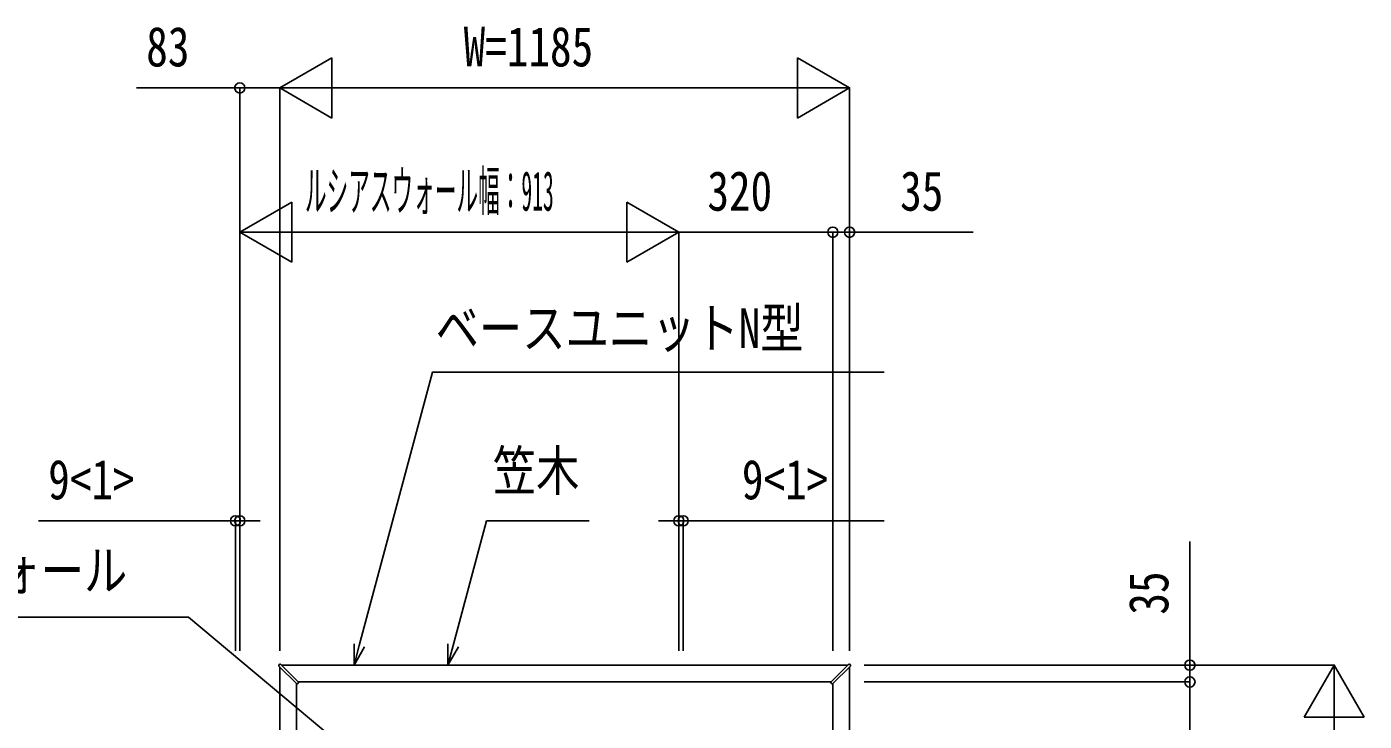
# Model space of a CAD drawing. Units: millimetres, scale not verified. Extents: x -10512 to 10513, y -7425 to 7425.
# Drawn here: x -4919 to -2138, y 143 to 1587 of the extents above; entities that cross this region are included whole.
import ezdxf
from ezdxf.enums import TextEntityAlignment as Align

# ---------------------------------------------------------------- set-up
doc = ezdxf.new("R2010")
doc.units = ezdxf.units.MM
doc.header["$LTSCALE"] = 40
for name, color, linetype in [('0-3_YKK_13', 4, 'Continuous'), ('0-4_YKK_A1', 4, 'Continuous'), ('0-5_YKK_D', 6, 'Continuous')]:
    doc.layers.add(name, color=color, linetype=linetype)
doc.styles.add('ＭＳ ゴシック', font='')
doc.styles.get('ＭＳ ゴシック').set_extended_font_data('MS Gothic')

msp = doc.modelspace()

# ---------------------------------------------------------------- linework, layer by layer
at = {"layer": '0-3_YKK_13'}
for p, q in [((-4394.77, 258.51), (-4394.77, 258.84)), ((-4394.6, 258.13), (-4394.62, 258.16)), ((-4357.21, 220.74), (-4394.6, 258.13)), ((-4391.44, 261.84), (-4391.77, 261.84)), ((-4391.06, 261.67), (-4391.09, 261.69)), ((-4353.67, 224.28), (-4391.06, 261.67)), ((-3246.99, 224.28), (-3209.6, 261.67)), ((-3243.45, 220.74), (-3206.06, 258.13)), ((-3209.6, 261.67), (-3209.57, 261.69)), ((-3209.22, 261.84), (-3208.89, 261.84)), ((-3206.06, 258.13), (-3206.04, 258.16)), ((-3205.89, 258.51), (-3205.89, 258.84)), ((-4355, 222.07), (-4353.65, 223.59)), ((-3245.66, 222.07), (-3247.01, 223.59)), ((-4355, 222.07), (-4356.52, 220.72)), ((-3245.66, 222.07), (-3244.14, 220.72))]:
    msp.add_line(p, q, dxfattribs=at)
for centre, radius, start, end in [((-4391.77, 258.84), 3, 90, 180), ((-4394.27, 258.51), 0.5, 180, 225), ((-4391.44, 261.34), 0.5, 45, 90), ((-3209.22, 261.34), 0.5, 90, 135), ((-3208.89, 258.84), 3, 0, 90), ((-3206.39, 258.51), 0.5, 315, 0), ((-4354.03, 223.92), 0.5, 318.5, 45), ((-3246.63, 223.92), 0.5, 135, 221.5), ((-4356.86, 221.1), 0.5, 225, 311.5), ((-3243.81, 221.1), 0.5, 228.5, 315)]:
    msp.add_arc(centre, radius, start, end, dxfattribs=at)
at = {"layer": '0-4_YKK_A1'}
for p, q in [((-3211.37, 259.9), (-4389.3, 259.9)), ((-3207.83, -923.6), (-3207.83, 256.36)), ((-4354.3, 224.9), (-3246.37, 224.9)), ((-4357.83, 76.9), (-4357.83, 221.36)), ((-3242.83, 221.36), (-3242.83, -925.1))]:
    msp.add_line(p, q, dxfattribs=at)
msp.add_lwpolyline([(-4392.83, 256.36), (-4392.83, 76.9), (-4357.83, 76.9)], dxfattribs=at)
at = {"layer": '0-5_YKK_D'}
for p, q in [((-4392.83, 1459.9), (-4284.58, 1522.4)), ((-4284.58, 1397.4), (-4284.58, 1522.4)), ((-3207.83, 1459.9), (-3316.08, 1522.4)), ((-3316.08, 1522.4), (-3316.08, 1397.4)), ((-4475.83, 289.9), (-4475.83, 1460.9)), ((-4392.83, 289.9), (-4392.83, 1460.9)), ((-4392.83, 289.9), (-4392.83, 1460.9)), ((-4392.83, 1459.9), (-4284.58, 1397.4)), ((-4392.83, 1459.9), (-4176.32, 1459.9)), ((-4267.83, 1459.9), (-3332.83, 1459.9)), ((-3207.83, 1459.9), (-3424.34, 1459.9)), ((-3207.83, 1459.9), (-3316.08, 1397.4)), ((-3207.83, 289.9), (-3207.83, 1460.9)), ((-4475.83, 1159.9), (-4367.58, 1222.4)), ((-4367.58, 1097.4), (-4367.58, 1222.4)), ((-3562.83, 1159.9), (-3671.08, 1222.4)), ((-3671.08, 1222.4), (-3671.08, 1097.4)), ((-4475.83, 289.9), (-4475.83, 1160.9)), ((-4475.83, 1159.9), (-4367.58, 1097.4)), ((-4475.83, 1159.9), (-4259.32, 1159.9)), ((-4350.83, 1159.9), (-3687.83, 1159.9)), ((-3562.83, 1159.9), (-3779.34, 1159.9)), ((-3562.83, 1159.9), (-3671.08, 1097.4)), ((-3562.83, 289.9), (-3562.83, 1160.9)), ((-3562.83, 289.9), (-3562.83, 1160.9)), ((-3242.83, 1159.9), (-3562.83, 1159.9)), ((-3242.83, 1159.9), (-3285.33, 1159.9)), ((-3242.83, 289.9), (-3242.83, 1160.9)), ((-3242.83, 289.9), (-3242.83, 1160.9)), ((-3242.83, 1159.9), (-3207.83, 1159.9)), ((-3207.83, 289.9), (-3207.83, 1160.9)), ((-3207.83, 1159.9), (-2950.83, 1159.9)), ((-4894.14, 559.9), (-4484.83, 559.9)), ((-4484.83, 559.9), (-4527.33, 559.9)), ((-4484.83, 289.9), (-4484.83, 560.9)), ((-4475.83, 559.9), (-4484.83, 559.9)), ((-4475.83, 559.9), (-4484.83, 559.9)), ((-4475.83, 289.9), (-4475.83, 560.9)), ((-4475.83, 559.9), (-4433.33, 559.9)), ((-3562.83, 559.9), (-3605.33, 559.9)), ((-3562.83, 289.9), (-3562.83, 560.9)), ((-3553.83, 559.9), (-3562.83, 559.9)), ((-3553.83, 289.9), (-3553.83, 560.9)), ((-3553.83, 559.9), (-3511.33, 559.9)), ((-2500.33, 259.9), (-2500.33, 516.9)), ((-3177.83, 259.9), (-2499.33, 259.9)), ((-3177.83, 259.9), (-2199.33, 259.9)), ((-2500.33, 224.9), (-2500.33, 259.9)), ((-2200.33, 259.9), (-2262.83, 151.65)), ((-2200.33, 259.9), (-2137.83, 151.65)), ((-2200.33, 259.9), (-2200.33, 43.39)), ((-3177.83, 224.9), (-2499.33, 224.9)), ((-3177.83, 224.9), (-2499.33, 224.9)), ((-2500.33, 224.9), (-2500.33, 182.4)), ((-2262.83, 151.65), (-2137.83, 151.65))]:
    msp.add_line(p, q, dxfattribs=at)
for points in [[(-4392.83, 1459.9), (-4475.83, 1459.9), (-4690.33, 1459.9)], [(-4238.28, 259.9), (-4227.28, 300.95), (-4075.06, 869.03), (-3135.67, 869.03)], [(-4042.96, 259.9), (-4031.96, 300.95), (-3962.57, 559.9), (-3749.57, 559.9)], [(-3135.88, 559.9), (-3553.83, 559.9), (-3562.83, 559.9)], [(-4242.84, 74.9), (-4275.39, 102.22), (-4582.49, 359.9), (-5452.94, 359.9)], [(-4216.28, 298), (-4238.28, 259.9), (-4238.28, 303.9)], [(-4020.96, 298), (-4042.96, 259.9), (-4042.96, 303.9)], [(-2500.33, 224.9), (-2500.33, 74.9), (-2500.33, -211.6)]]:
    msp.add_lwpolyline(points, dxfattribs=at)
for centre in [(-4475.83, 1459.9), (-3242.83, 1159.9), (-3242.83, 1159.9), (-3207.83, 1159.9), (-4484.83, 559.9), (-4475.83, 559.9), (-3562.83, 559.9), (-3553.83, 559.9), (-2500.33, 259.9), (-2500.33, 224.9), (-2500.33, 224.9)]:
    msp.add_circle(centre, 10.62, dxfattribs=at)

# ---------------------------------------------------------------- texts
at = {"layer": '0-5_YKK_D', "style": 'ＭＳ ゴシック'}
for s, width, p in [('83', 0.8, (-4670.33, 1479.9)), ('W=1185', 0.8, (-4010.33, 1479.9)), ('ルシアスウォール幅：913', 0.4, (-4340.33, 1179.9)), ('320', 0.8, (-3503.56, 1179.9)), ('35', 0.8, (-3102.83, 1179.9)), ('ベースユニットN型', 0.8, (-4068.53, 894.62)), ('笠木', 0.8, (-3949.65, 598.14)), ('9<1>', 0.8, (-4874.14, 579.9)), ('9<1>', 0.8, (-3431.88, 579.9)), ('ルシアスウォール', 0.8, (-5429.77, 390.87))]:
    msp.add_text(s, height=82.48, dxfattribs=dict(at, width=width)).set_placement(p, align=Align.BOTTOM_LEFT)
at = {"layer": '0-5_YKK_D', "style": 'ＭＳ ゴシック', "width": 0.8}
msp.add_text('35', height=82.48, rotation=90, dxfattribs=at).set_placement((-2520.33, 364.9), align=Align.BOTTOM_LEFT)

doc.saveas('drawing.dxf')
